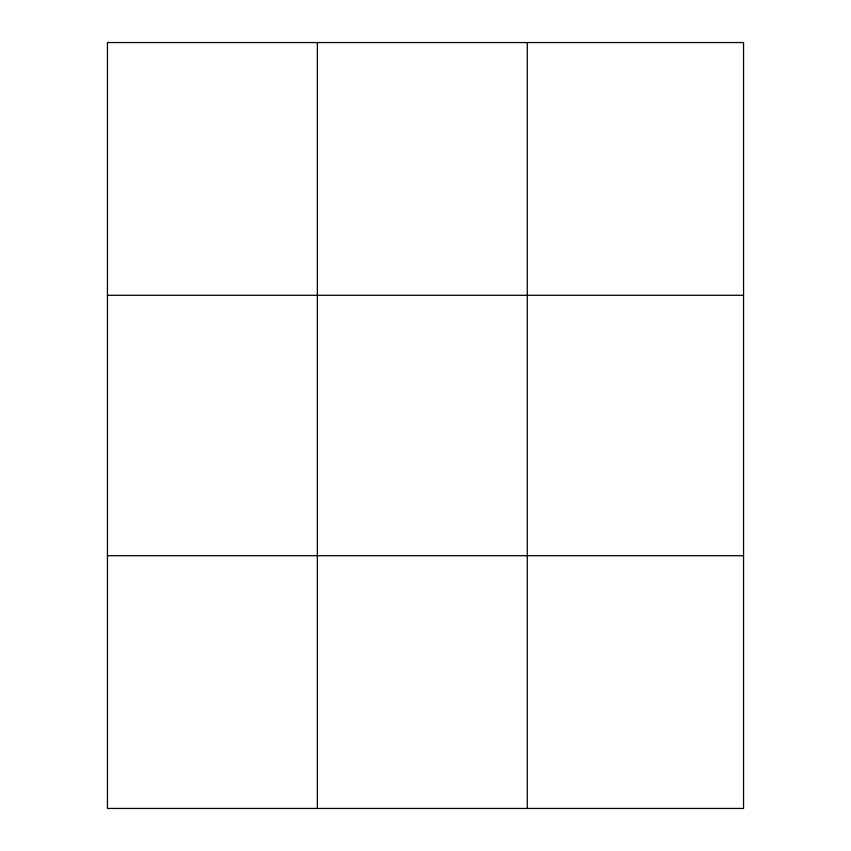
<?xml version="1.0" encoding="UTF-8"?>
<svg xmlns="http://www.w3.org/2000/svg" width="851" height="851" viewBox="0 0 851 851"><rect width="100%" height="100%" fill="white"/><g stroke="black" fill="none" stroke-linecap="round" stroke-linejoin="round"><path stroke-width="1.28" d="M317.359 808.45L317.359 42.55M527.28 808.45L527.28 42.55M107.449 295.297L743.551 295.297M107.449 555.703L743.551 555.703M743.551 42.55L743.551 808.45L107.449 808.45L107.449 42.55L743.551 42.55"/></g></svg>
